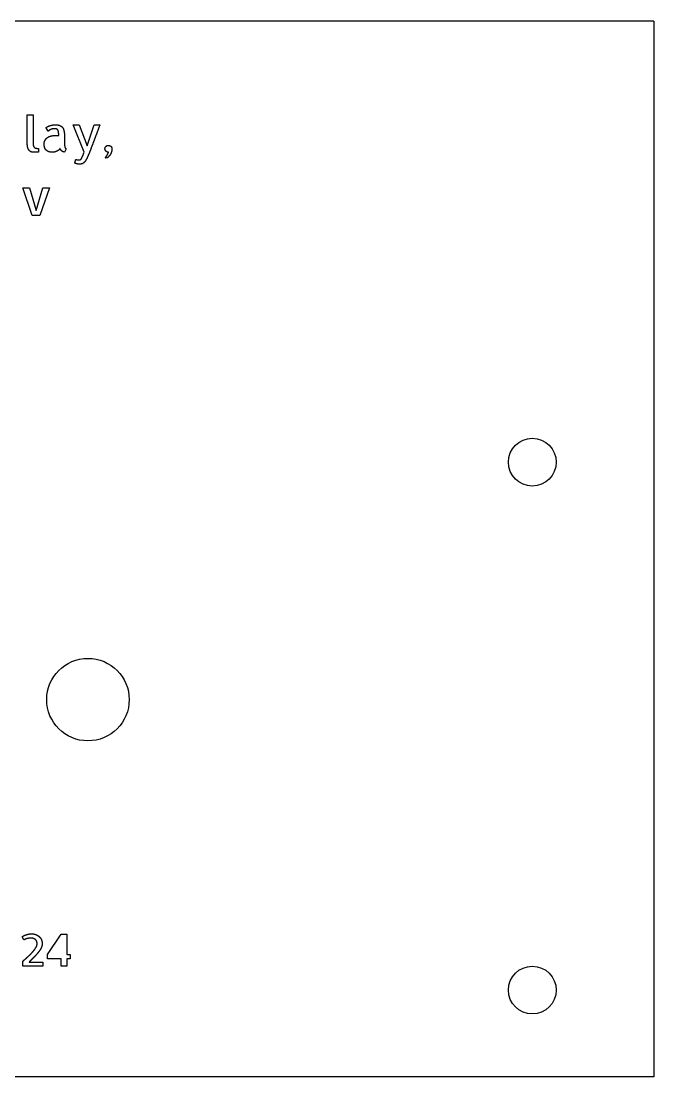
# Model space of a CAD drawing. Extents: x -92 to 92, y -145 to -23.
# Drawn here: x 19 to 91.9, y -144.6 to -23 of the extents above; entities that cross this region are included whole.
import ezdxf

# ---------------------------------------------------------------- set-up
doc = ezdxf.new("R2010")
doc.units = 0
doc.layers.add('VISIBLE', color=7, linetype='CONTINUOUS')

msp = doc.modelspace()

# ---------------------------------------------------------------- linework, layer by layer
at = {"layer": 'VISIBLE'}
for p, q in [((91.9, -23), (-91.9, -23)), ((91.9, -23), (91.9, -144.6)), ((19.73, -37.1), (19.73, -33.78)), ((19.73, -33.78), (20.41, -33.78)), ((20.41, -33.78), (20.41, -37.13)), ((26.3, -38.08), (25.02, -34.96)), ((25.02, -34.96), (25.69, -34.96)), ((25.69, -34.96), (26.61, -37.36)), ((26.61, -37.36), (27.42, -34.96)), ((27.42, -34.96), (28.09, -34.96)), ((22.14, -35.67), (21.89, -35.28)), ((22.88, -36.18), (23.35, -36.18)), ((24.02, -36.39), (24.02, -37.16)), ((21.04, -37.67), (21.04, -38.08)), ((24.2, -37.72), (24.02, -38.09)), ((26.09, -38.58), (26.3, -38.08)), ((28.96, -38.75), (28.7, -38.75)), ((20.31, -45.37), (19.22, -42.22)), ((19.22, -42.22), (19.98, -42.22)), ((19.98, -42.22), (20.75, -44.82)), ((20.75, -44.82), (21.53, -42.22)), ((22.28, -42.22), (21.18, -45.37)), ((21.53, -42.22), (22.28, -42.22)), ((21.18, -45.37), (20.31, -45.37)), ((19.34, -128.83), (19.16, -128.46)), ((22.05, -130.51), (23.65, -128.15)), ((23.65, -128.15), (24.27, -128.15)), ((24.27, -128.15), (24.27, -130.51)), ((19.2, -131.86), (19.2, -131.29)), ((22.05, -130.99), (22.05, -130.51)), ((23.65, -130.99), (22.05, -130.99)), ((23.65, -131.86), (23.65, -130.99)), ((24.27, -130.51), (24.66, -130.51)), ((24.66, -130.99), (24.27, -130.99)), ((24.27, -130.99), (24.27, -131.86)), ((24.66, -130.51), (24.66, -130.99)), ((21.51, -131.86), (19.2, -131.86)), ((19.93, -131.37), (21.51, -131.37)), ((21.51, -131.37), (21.51, -131.86)), ((24.27, -131.86), (23.65, -131.86)), ((91.9, -144.6), (-91.9, -144.6))]:
    msp.add_line(p, q, dxfattribs=at)
for centre, radius in [((77.9, -73.8), 2.75), ((26.72, -101.15), 4.75), ((77.9, -134.6), 2.75)]:
    msp.add_circle(centre, radius, dxfattribs=at)
for points in [[(21.89, -35.28), (21.95, -35.22), (22.06, -35.16)], [(22.06, -35.16), (22.17, -35.1), (22.31, -35.05)], [(22.31, -35.05), (22.46, -35), (22.63, -34.97)], [(22.63, -34.97), (22.8, -34.93), (22.98, -34.93)], [(22.98, -34.93), (23.14, -34.93), (23.3, -34.97)], [(23.3, -34.97), (23.46, -35), (23.59, -35.08)], [(23.59, -35.08), (23.72, -35.16), (23.82, -35.29)], [(28.09, -34.96), (27.79, -35.77), (27.55, -36.4)], [(21.78, -36.72), (21.89, -36.53), (22.06, -36.41)], [(22.06, -36.41), (22.22, -36.29), (22.44, -36.23)], [(22.24, -35.59), (22.18, -35.64), (22.14, -35.67)], [(22.4, -35.5), (22.31, -35.54), (22.24, -35.59)], [(22.6, -35.42), (22.5, -35.46), (22.4, -35.5)], [(22.44, -36.23), (22.66, -36.18), (22.88, -36.18)], [(22.83, -35.39), (22.71, -35.39), (22.6, -35.42)], [(23.06, -35.41), (22.97, -35.39), (22.83, -35.39)], [(23.23, -35.51), (23.16, -35.43), (23.06, -35.41)], [(23.32, -35.74), (23.29, -35.58), (23.23, -35.51)], [(23.35, -36.18), (23.35, -35.9), (23.32, -35.74)], [(23.82, -35.29), (23.91, -35.42), (23.95, -35.61)], [(23.95, -35.61), (23.99, -35.8), (24.01, -36)], [(24.01, -36), (24.02, -36.2), (24.02, -36.39)], [(27.55, -36.4), (27.31, -37.03), (27.13, -37.5)], [(19.74, -37.33), (19.73, -37.18), (19.73, -37.1)], [(19.81, -37.64), (19.76, -37.48), (19.74, -37.33)], [(19.97, -37.92), (19.87, -37.79), (19.81, -37.64)], [(20.41, -37.13), (20.41, -37.32), (20.46, -37.42)], [(20.46, -37.42), (20.51, -37.53), (20.6, -37.59)], [(20.6, -37.59), (20.68, -37.64), (20.8, -37.65)], [(20.8, -37.65), (20.91, -37.67), (21.04, -37.67)], [(21.67, -37.16), (21.67, -36.9), (21.78, -36.72)], [(21.75, -37.61), (21.67, -37.42), (21.67, -37.16)], [(21.95, -37.9), (21.82, -37.79), (21.75, -37.61)], [(23.5, -37.66), (23.47, -37.75), (23.37, -37.83)], [(23.58, -37.82), (23.53, -37.75), (23.5, -37.66)], [(24.02, -37.16), (24.02, -37.2), (24.03, -37.29)], [(24.03, -37.29), (24.03, -37.37), (24.05, -37.46)], [(24.05, -37.46), (24.06, -37.55), (24.1, -37.62)], [(24.1, -37.62), (24.14, -37.69), (24.2, -37.72)], [(27.13, -37.5), (26.96, -37.98), (26.82, -38.3)], [(28.68, -37.7), (28.68, -37.54), (28.8, -37.42)], [(28.8, -37.42), (28.91, -37.31), (29.08, -37.31)], [(29.08, -37.31), (29.24, -37.31), (29.36, -37.43)], [(29.36, -37.43), (29.48, -37.54), (29.48, -37.7)], [(20.27, -38.09), (20.08, -38.05), (19.97, -37.92)], [(20.42, -38.1), (20.33, -38.1), (20.27, -38.09)], [(20.58, -38.11), (20.5, -38.11), (20.42, -38.1)], [(20.75, -38.11), (20.67, -38.11), (20.58, -38.11)], [(20.89, -38.1), (20.83, -38.1), (20.75, -38.11)], [(21.04, -38.08), (20.97, -38.09), (20.89, -38.1)], [(22.26, -38.06), (22.09, -38.01), (21.95, -37.9)], [(22.62, -38.11), (22.43, -38.11), (22.26, -38.06)], [(22.89, -38.08), (22.75, -38.11), (22.62, -38.11)], [(23.15, -37.98), (23.03, -38.04), (22.89, -38.08)], [(23.37, -37.83), (23.27, -37.92), (23.15, -37.98)], [(23.71, -37.96), (23.64, -37.9), (23.58, -37.82)], [(23.87, -38.05), (23.79, -38.02), (23.71, -37.96)], [(24.02, -38.09), (23.95, -38.09), (23.87, -38.05)], [(25.88, -38.93), (25.93, -38.89), (25.98, -38.81)], [(25.98, -38.81), (26.03, -38.73), (26.09, -38.58)], [(26.57, -38.85), (26.46, -39.07), (26.36, -39.19)], [(26.82, -38.3), (26.68, -38.63), (26.57, -38.85)], [(28.8, -37.99), (28.68, -37.87), (28.68, -37.7)], [(28.7, -38.75), (28.81, -38.64), (28.88, -38.52)], [(29.08, -38.1), (28.91, -38.1), (28.8, -37.99)], [(28.88, -38.52), (28.95, -38.41), (28.99, -38.31)], [(29.27, -38.4), (29.16, -38.57), (28.96, -38.75)], [(28.99, -38.31), (29.05, -38.21), (29.08, -38.1)], [(29.42, -38.08), (29.37, -38.23), (29.27, -38.4)], [(29.47, -37.83), (29.47, -37.94), (29.42, -38.08)], [(29.48, -37.7), (29.48, -37.73), (29.47, -37.83)], [(25.21, -39.37), (25.23, -39.27), (25.26, -39.18)], [(25.28, -39.39), (25.23, -39.37), (25.21, -39.37)], [(25.26, -39.18), (25.27, -39.1), (25.29, -39.03)], [(25.39, -39.43), (25.33, -39.41), (25.28, -39.39)], [(25.29, -39.03), (25.31, -38.96), (25.32, -38.94)], [(25.32, -38.94), (25.37, -38.94), (25.46, -38.96)], [(25.52, -39.46), (25.45, -39.45), (25.39, -39.43)], [(25.46, -38.96), (25.55, -38.99), (25.59, -38.99)], [(25.64, -39.48), (25.59, -39.48), (25.52, -39.46)], [(25.59, -38.99), (25.68, -38.99), (25.75, -38.98)], [(25.92, -39.46), (25.8, -39.48), (25.64, -39.48)], [(25.75, -38.98), (25.82, -38.97), (25.88, -38.93)], [(26.15, -39.38), (26.05, -39.45), (25.92, -39.46)], [(26.36, -39.19), (26.26, -39.32), (26.15, -39.38)], [(19.16, -128.46), (19.25, -128.38), (19.39, -128.31)], [(19.5, -128.74), (19.42, -128.78), (19.34, -128.83)], [(19.39, -128.31), (19.52, -128.25), (19.66, -128.21)], [(19.67, -128.68), (19.57, -128.7), (19.5, -128.74)], [(19.66, -128.21), (19.81, -128.17), (19.95, -128.14)], [(19.89, -128.64), (19.77, -128.66), (19.67, -128.68)], [(20.22, -128.63), (20.02, -128.63), (19.89, -128.64)], [(19.95, -128.14), (20.09, -128.12), (20.21, -128.12)], [(20.21, -128.12), (20.54, -128.12), (20.77, -128.23)], [(20.43, -128.66), (20.32, -128.63), (20.22, -128.63)], [(20.64, -128.77), (20.55, -128.69), (20.43, -128.66)], [(20.8, -128.96), (20.74, -128.84), (20.64, -128.77)], [(20.77, -128.23), (21, -128.33), (21.16, -128.5)], [(21.16, -128.5), (21.31, -128.66), (21.38, -128.86)], [(21.38, -128.86), (21.45, -129.06), (21.45, -129.25)], [(20.17, -130.4), (20.36, -130.21), (20.51, -130.01)], [(20.51, -130.01), (20.67, -129.81), (20.77, -129.62)], [(20.77, -129.62), (20.86, -129.43), (20.86, -129.25)], [(20.86, -129.25), (20.86, -129.08), (20.8, -128.96)], [(21.14, -130.07), (21, -130.27), (20.83, -130.46)], [(21.37, -129.65), (21.28, -129.86), (21.14, -130.07)], [(21.45, -129.25), (21.45, -129.45), (21.37, -129.65)], [(19.2, -131.29), (19.29, -131.21), (19.45, -131.07)], [(19.45, -131.07), (19.61, -130.94), (19.8, -130.76)], [(19.8, -130.76), (19.99, -130.59), (20.17, -130.4)], [(20.18, -131.13), (20.03, -131.27), (19.93, -131.37)], [(20.49, -130.82), (20.33, -131), (20.18, -131.13)], [(20.83, -130.46), (20.66, -130.65), (20.49, -130.82)]]:
    msp.add_open_spline(points, degree=2, dxfattribs=at)

doc.saveas('drawing.dxf')
